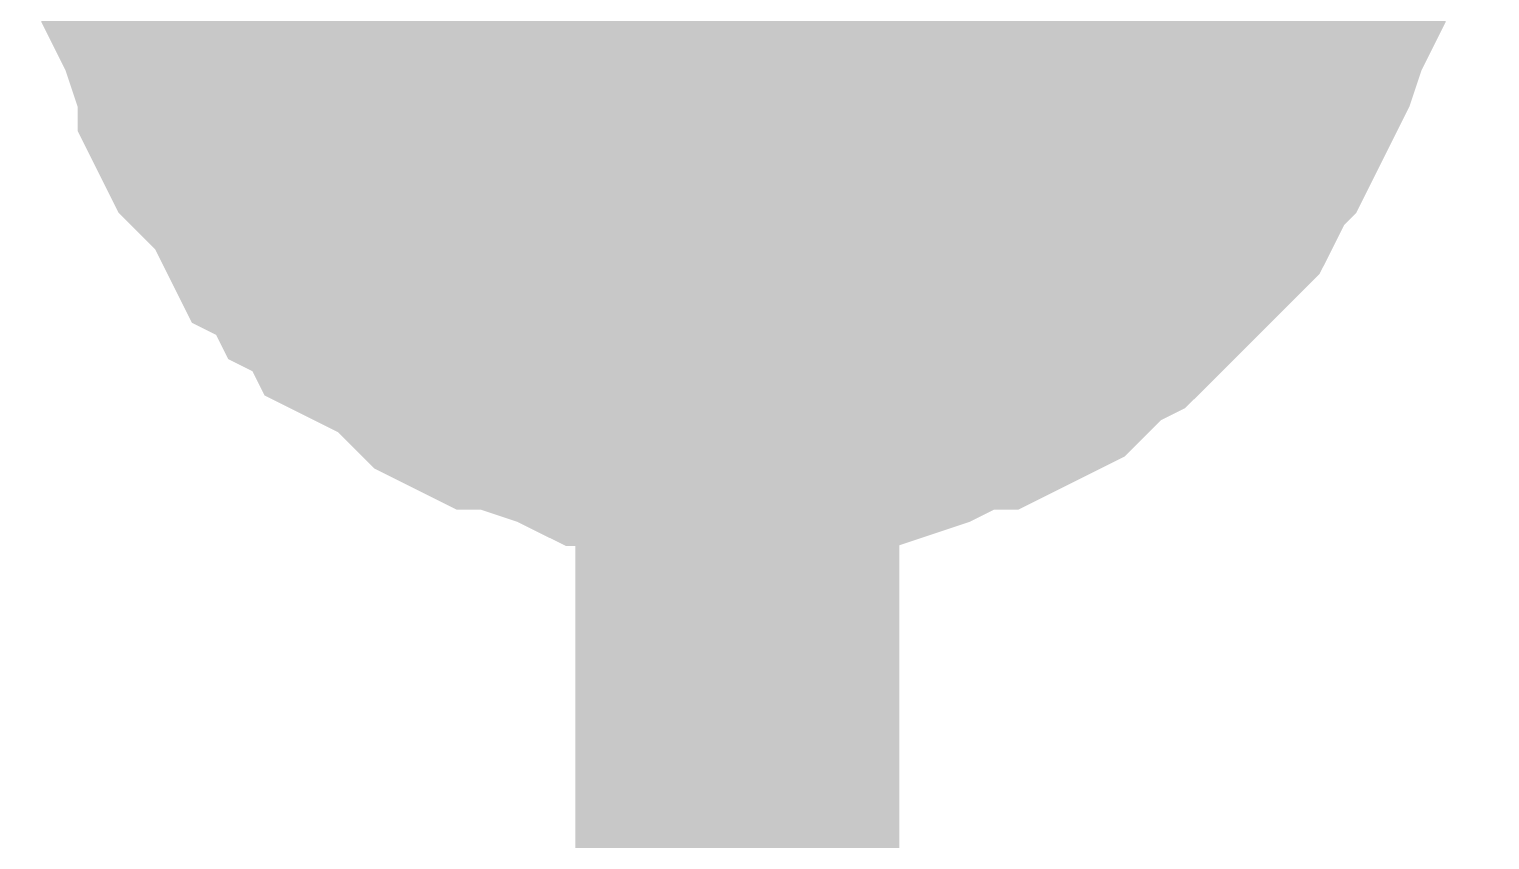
# Model space of a CAD drawing. Header units: inches. Extents: x 0 to 22.3, y 0 to 15.7.
# Drawn here: x 6.3718 to 6.425, y 7.6999 to 7.7294 of the extents above; entities that cross this region are included whole.
import ezdxf

# ---------------------------------------------------------------- set-up
doc = ezdxf.new("R2010")
doc.units = ezdxf.units.IN
doc.header["$MEASUREMENT"] = 0
doc.layers.add('Sheet', color=255, linetype='Continuous')

msp = doc.modelspace()

# ---------------------------------------------------------------- linework, layer by layer
at = {"layer": 'Sheet'}
msp.add_lwpolyline([(6.387638, 7.736221, 0.02, 0.02, 1), (6.407638, 7.736221, 0.02, 0.02, 1)], format="xyseb", close=True, dxfattribs=at)
for points in [[(6.397635, 7.716073, 0.0118, 0.0118, 0), (6.396751, 7.716073, 0.0118, 0.0118, 0), (6.395425, 7.716073, 0.0118, 0.0118, 0), (6.394541, 7.716515, 0.0118, 0.0118, 0), (6.393657, 7.716515, 0.0118, 0.0118, 0), (6.392773, 7.716515, 0.0118, 0.0118, 0), (6.391889, 7.716957, 0.0118, 0.0118, 0), (6.390563, 7.717399, 0.0118, 0.0118, 0), (6.389678, 7.717841, 0.0118, 0.0118, 0), (6.388794, 7.717841, 0.0118, 0.0118, 0), (6.38791, 7.718283, 0.0118, 0.0118, 0), (6.387468, 7.718725, 0.0118, 0.0118, 0), (6.386584, 7.719609, 0.0118, 0.0118, 0), (6.3857, 7.720051, 0.0118, 0.0118, 0), (6.384816, 7.720493, 0.0118, 0.0118, 0), (6.384374, 7.721377, 0.0118, 0.0118, 0), (6.38349, 7.721819, 0.0118, 0.0118, 0), (6.383048, 7.722703, 0.0118, 0.0118, 0), (6.382164, 7.723145, 0.0118, 0.0118, 0), (6.381722, 7.724029, 0.0118, 0.0118, 0), (6.38128, 7.724913, 0.0118, 0.0118, 0), (6.380396, 7.725797, 0.0118, 0.0118, 0), (6.379954, 7.726239, 0.0118, 0.0118, 0), (6.379512, 7.727123, 0.0118, 0.0118, 0), (6.379512, 7.728007, 0.0118, 0.0118, 0), (6.37907, 7.728891, 0.0118, 0.0118, 0), (6.378627, 7.730217, 0.0118, 0.0118, 0), (6.378185, 7.731101, 0.0118, 0.0118, 0), (6.378185, 7.731985, 0.0118, 0.0118, 0), (6.378185, 7.732869, 0.0118, 0.0118, 0), (6.377743, 7.733753, 0.0118, 0.0118, 0), (6.377743, 7.735079, 0.0118, 0.0118, 0), (6.377743, 7.735963, 0.0118, 0.0118, 0)], [(6.397635, 7.716073, 0.0118, 0.0118, 0), (6.396751, 7.716073, 0.0118, 0.0118, 0), (6.395425, 7.716073, 0.0118, 0.0118, 0), (6.394541, 7.716515, 0.0118, 0.0118, 0), (6.393657, 7.716515, 0.0118, 0.0118, 0), (6.392773, 7.716515, 0.0118, 0.0118, 0), (6.391889, 7.716957, 0.0118, 0.0118, 0), (6.390563, 7.717399, 0.0118, 0.0118, 0), (6.389678, 7.717841, 0.0118, 0.0118, 0), (6.388794, 7.717841, 0.0118, 0.0118, 0), (6.38791, 7.718283, 0.0118, 0.0118, 0), (6.387468, 7.718725, 0.0118, 0.0118, 0), (6.386584, 7.719609, 0.0118, 0.0118, 0), (6.3857, 7.720051, 0.0118, 0.0118, 0), (6.384816, 7.720493, 0.0118, 0.0118, 0), (6.384374, 7.721377, 0.0118, 0.0118, 0), (6.38349, 7.721819, 0.0118, 0.0118, 0), (6.383048, 7.722703, 0.0118, 0.0118, 0), (6.382164, 7.723145, 0.0118, 0.0118, 0), (6.381722, 7.724029, 0.0118, 0.0118, 0), (6.38128, 7.724913, 0.0118, 0.0118, 0), (6.380396, 7.725797, 0.0118, 0.0118, 0), (6.379954, 7.726239, 0.0118, 0.0118, 0), (6.379512, 7.727123, 0.0118, 0.0118, 0), (6.379512, 7.728007, 0.0118, 0.0118, 0), (6.37907, 7.728891, 0.0118, 0.0118, 0), (6.378627, 7.730217, 0.0118, 0.0118, 0), (6.378185, 7.731101, 0.0118, 0.0118, 0), (6.378185, 7.731985, 0.0118, 0.0118, 0), (6.378185, 7.732869, 0.0118, 0.0118, 0), (6.377743, 7.733753, 0.0118, 0.0118, 0), (6.377743, 7.735079, 0.0118, 0.0118, 0), (6.377743, 7.735963, 0.0118, 0.0118, 0)], [(6.397635, 7.716073, 0.0118, 0.0118, 0), (6.396751, 7.716073, 0.0118, 0.0118, 0), (6.395425, 7.716073, 0.0118, 0.0118, 0), (6.394541, 7.716515, 0.0118, 0.0118, 0), (6.393657, 7.716515, 0.0118, 0.0118, 0), (6.392773, 7.716515, 0.0118, 0.0118, 0), (6.391889, 7.716957, 0.0118, 0.0118, 0), (6.390563, 7.717399, 0.0118, 0.0118, 0), (6.389678, 7.717841, 0.0118, 0.0118, 0), (6.388794, 7.717841, 0.0118, 0.0118, 0), (6.38791, 7.718283, 0.0118, 0.0118, 0), (6.387468, 7.718725, 0.0118, 0.0118, 0), (6.386584, 7.719609, 0.0118, 0.0118, 0), (6.3857, 7.720051, 0.0118, 0.0118, 0), (6.384816, 7.720493, 0.0118, 0.0118, 0), (6.384374, 7.721377, 0.0118, 0.0118, 0), (6.38349, 7.721819, 0.0118, 0.0118, 0), (6.383048, 7.722703, 0.0118, 0.0118, 0), (6.382164, 7.723145, 0.0118, 0.0118, 0), (6.381722, 7.724029, 0.0118, 0.0118, 0), (6.38128, 7.724913, 0.0118, 0.0118, 0), (6.380396, 7.725797, 0.0118, 0.0118, 0), (6.379954, 7.726239, 0.0118, 0.0118, 0), (6.379512, 7.727123, 0.0118, 0.0118, 0), (6.379512, 7.728007, 0.0118, 0.0118, 0), (6.37907, 7.728891, 0.0118, 0.0118, 0), (6.378627, 7.730217, 0.0118, 0.0118, 0), (6.378185, 7.731101, 0.0118, 0.0118, 0), (6.378185, 7.731985, 0.0118, 0.0118, 0), (6.378185, 7.732869, 0.0118, 0.0118, 0), (6.377743, 7.733753, 0.0118, 0.0118, 0), (6.377743, 7.735079, 0.0118, 0.0118, 0), (6.377743, 7.735963, 0.0118, 0.0118, 0)], [(6.397635, 7.716073, 0.0118, 0.0118, 0), (6.396751, 7.716073, 0.0118, 0.0118, 0), (6.395425, 7.716073, 0.0118, 0.0118, 0), (6.394541, 7.716515, 0.0118, 0.0118, 0), (6.393657, 7.716515, 0.0118, 0.0118, 0), (6.392773, 7.716515, 0.0118, 0.0118, 0), (6.391889, 7.716957, 0.0118, 0.0118, 0), (6.390563, 7.717399, 0.0118, 0.0118, 0), (6.389678, 7.717841, 0.0118, 0.0118, 0), (6.388794, 7.717841, 0.0118, 0.0118, 0), (6.38791, 7.718283, 0.0118, 0.0118, 0), (6.387468, 7.718725, 0.0118, 0.0118, 0), (6.386584, 7.719609, 0.0118, 0.0118, 0), (6.3857, 7.720051, 0.0118, 0.0118, 0), (6.384816, 7.720493, 0.0118, 0.0118, 0), (6.384374, 7.721377, 0.0118, 0.0118, 0), (6.38349, 7.721819, 0.0118, 0.0118, 0), (6.383048, 7.722703, 0.0118, 0.0118, 0), (6.382164, 7.723145, 0.0118, 0.0118, 0), (6.381722, 7.724029, 0.0118, 0.0118, 0), (6.38128, 7.724913, 0.0118, 0.0118, 0), (6.380396, 7.725797, 0.0118, 0.0118, 0), (6.379954, 7.726239, 0.0118, 0.0118, 0), (6.379512, 7.727123, 0.0118, 0.0118, 0), (6.379512, 7.728007, 0.0118, 0.0118, 0), (6.37907, 7.728891, 0.0118, 0.0118, 0), (6.378627, 7.730217, 0.0118, 0.0118, 0), (6.378185, 7.731101, 0.0118, 0.0118, 0), (6.378185, 7.731985, 0.0118, 0.0118, 0), (6.378185, 7.732869, 0.0118, 0.0118, 0), (6.377743, 7.733753, 0.0118, 0.0118, 0), (6.377743, 7.735079, 0.0118, 0.0118, 0), (6.377743, 7.735963, 0.0118, 0.0118, 0)], [(6.397635, 7.735963, 0.0118, 0.0118, 0), (6.397635, 7.381917, 0.0118, 0.0118, 0), (6.890067, 7.381917, 0.0118, 0.0118, 0)], [(6.417969, 7.735963, 0.0118, 0.0118, 0), (6.417969, 7.735079, 0.0118, 0.0118, 0), (6.417969, 7.733753, 0.0118, 0.0118, 0), (6.417527, 7.732869, 0.0118, 0.0118, 0), (6.417527, 7.731985, 0.0118, 0.0118, 0), (6.417527, 7.731101, 0.0118, 0.0118, 0), (6.417085, 7.730217, 0.0118, 0.0118, 0), (6.416643, 7.728891, 0.0118, 0.0118, 0), (6.416201, 7.728007, 0.0118, 0.0118, 0), (6.415759, 7.727123, 0.0118, 0.0118, 0), (6.415317, 7.726239, 0.0118, 0.0118, 0), (6.414875, 7.725797, 0.0118, 0.0118, 0), (6.414433, 7.724913, 0.0118, 0.0118, 0), (6.413991, 7.724029, 0.0118, 0.0118, 0), (6.413107, 7.723145, 0.0118, 0.0118, 0), (6.412665, 7.722703, 0.0118, 0.0118, 0), (6.41178, 7.721819, 0.0118, 0.0118, 0), (6.411338, 7.721377, 0.0118, 0.0118, 0), (6.410454, 7.720493, 0.0118, 0.0118, 0), (6.40957, 7.720051, 0.0118, 0.0118, 0), (6.409128, 7.719609, 0.0118, 0.0118, 0), (6.408244, 7.718725, 0.0118, 0.0118, 0), (6.40736, 7.718283, 0.0118, 0.0118, 0), (6.406476, 7.717841, 0.0118, 0.0118, 0), (6.405592, 7.717841, 0.0118, 0.0118, 0), (6.404708, 7.717399, 0.0118, 0.0118, 0), (6.403824, 7.716957, 0.0118, 0.0118, 0), (6.402498, 7.716515, 0.0118, 0.0118, 0), (6.401614, 7.716515, 0.0118, 0.0118, 0), (6.400729, 7.716515, 0.0118, 0.0118, 0), (6.399845, 7.716073, 0.0118, 0.0118, 0), (6.398519, 7.716073, 0.0118, 0.0118, 0), (6.397635, 7.716073, 0.0118, 0.0118, 0)], [(6.417969, 7.735963, 0.0118, 0.0118, 0), (6.417969, 7.735079, 0.0118, 0.0118, 0), (6.417969, 7.733753, 0.0118, 0.0118, 0), (6.417527, 7.732869, 0.0118, 0.0118, 0), (6.417527, 7.731985, 0.0118, 0.0118, 0), (6.417527, 7.731101, 0.0118, 0.0118, 0), (6.417085, 7.730217, 0.0118, 0.0118, 0), (6.416643, 7.728891, 0.0118, 0.0118, 0), (6.416201, 7.728007, 0.0118, 0.0118, 0), (6.415759, 7.727123, 0.0118, 0.0118, 0), (6.415317, 7.726239, 0.0118, 0.0118, 0), (6.414875, 7.725797, 0.0118, 0.0118, 0), (6.414433, 7.724913, 0.0118, 0.0118, 0), (6.413991, 7.724029, 0.0118, 0.0118, 0), (6.413107, 7.723145, 0.0118, 0.0118, 0), (6.412665, 7.722703, 0.0118, 0.0118, 0), (6.41178, 7.721819, 0.0118, 0.0118, 0), (6.411338, 7.721377, 0.0118, 0.0118, 0), (6.410454, 7.720493, 0.0118, 0.0118, 0), (6.40957, 7.720051, 0.0118, 0.0118, 0), (6.409128, 7.719609, 0.0118, 0.0118, 0), (6.408244, 7.718725, 0.0118, 0.0118, 0), (6.40736, 7.718283, 0.0118, 0.0118, 0), (6.406476, 7.717841, 0.0118, 0.0118, 0), (6.405592, 7.717841, 0.0118, 0.0118, 0), (6.404708, 7.717399, 0.0118, 0.0118, 0), (6.403824, 7.716957, 0.0118, 0.0118, 0), (6.402498, 7.716515, 0.0118, 0.0118, 0), (6.401614, 7.716515, 0.0118, 0.0118, 0), (6.400729, 7.716515, 0.0118, 0.0118, 0), (6.399845, 7.716073, 0.0118, 0.0118, 0), (6.398519, 7.716073, 0.0118, 0.0118, 0), (6.397635, 7.716073, 0.0118, 0.0118, 0)], [(6.417969, 7.735963, 0.0118, 0.0118, 0), (6.417969, 7.735079, 0.0118, 0.0118, 0), (6.417969, 7.733753, 0.0118, 0.0118, 0), (6.417527, 7.732869, 0.0118, 0.0118, 0), (6.417527, 7.731985, 0.0118, 0.0118, 0), (6.417527, 7.731101, 0.0118, 0.0118, 0), (6.417085, 7.730217, 0.0118, 0.0118, 0), (6.416643, 7.728891, 0.0118, 0.0118, 0), (6.416201, 7.728007, 0.0118, 0.0118, 0), (6.415759, 7.727123, 0.0118, 0.0118, 0), (6.415317, 7.726239, 0.0118, 0.0118, 0), (6.414875, 7.725797, 0.0118, 0.0118, 0), (6.414433, 7.724913, 0.0118, 0.0118, 0), (6.413991, 7.724029, 0.0118, 0.0118, 0), (6.413107, 7.723145, 0.0118, 0.0118, 0), (6.412665, 7.722703, 0.0118, 0.0118, 0), (6.41178, 7.721819, 0.0118, 0.0118, 0), (6.411338, 7.721377, 0.0118, 0.0118, 0), (6.410454, 7.720493, 0.0118, 0.0118, 0), (6.40957, 7.720051, 0.0118, 0.0118, 0), (6.409128, 7.719609, 0.0118, 0.0118, 0), (6.408244, 7.718725, 0.0118, 0.0118, 0), (6.40736, 7.718283, 0.0118, 0.0118, 0), (6.406476, 7.717841, 0.0118, 0.0118, 0), (6.405592, 7.717841, 0.0118, 0.0118, 0), (6.404708, 7.717399, 0.0118, 0.0118, 0), (6.403824, 7.716957, 0.0118, 0.0118, 0), (6.402498, 7.716515, 0.0118, 0.0118, 0), (6.401614, 7.716515, 0.0118, 0.0118, 0), (6.400729, 7.716515, 0.0118, 0.0118, 0), (6.399845, 7.716073, 0.0118, 0.0118, 0), (6.398519, 7.716073, 0.0118, 0.0118, 0), (6.397635, 7.716073, 0.0118, 0.0118, 0)], [(6.417969, 7.735963, 0.0118, 0.0118, 0), (6.417969, 7.735079, 0.0118, 0.0118, 0), (6.417969, 7.733753, 0.0118, 0.0118, 0), (6.417527, 7.732869, 0.0118, 0.0118, 0), (6.417527, 7.731985, 0.0118, 0.0118, 0), (6.417527, 7.731101, 0.0118, 0.0118, 0), (6.417085, 7.730217, 0.0118, 0.0118, 0), (6.416643, 7.728891, 0.0118, 0.0118, 0), (6.416201, 7.728007, 0.0118, 0.0118, 0), (6.415759, 7.727123, 0.0118, 0.0118, 0), (6.415317, 7.726239, 0.0118, 0.0118, 0), (6.414875, 7.725797, 0.0118, 0.0118, 0), (6.414433, 7.724913, 0.0118, 0.0118, 0), (6.413991, 7.724029, 0.0118, 0.0118, 0), (6.413107, 7.723145, 0.0118, 0.0118, 0), (6.412665, 7.722703, 0.0118, 0.0118, 0), (6.41178, 7.721819, 0.0118, 0.0118, 0), (6.411338, 7.721377, 0.0118, 0.0118, 0), (6.410454, 7.720493, 0.0118, 0.0118, 0), (6.40957, 7.720051, 0.0118, 0.0118, 0), (6.409128, 7.719609, 0.0118, 0.0118, 0), (6.408244, 7.718725, 0.0118, 0.0118, 0), (6.40736, 7.718283, 0.0118, 0.0118, 0), (6.406476, 7.717841, 0.0118, 0.0118, 0), (6.405592, 7.717841, 0.0118, 0.0118, 0), (6.404708, 7.717399, 0.0118, 0.0118, 0), (6.403824, 7.716957, 0.0118, 0.0118, 0), (6.402498, 7.716515, 0.0118, 0.0118, 0), (6.401614, 7.716515, 0.0118, 0.0118, 0), (6.400729, 7.716515, 0.0118, 0.0118, 0), (6.399845, 7.716073, 0.0118, 0.0118, 0), (6.398519, 7.716073, 0.0118, 0.0118, 0), (6.397635, 7.716073, 0.0118, 0.0118, 0)], [(6.397635, 7.716073, 0.0039, 0.0039, 0), (6.396751, 7.716073, 0.0039, 0.0039, 0), (6.395425, 7.716073, 0.0039, 0.0039, 0), (6.394541, 7.716515, 0.0039, 0.0039, 0), (6.393657, 7.716515, 0.0039, 0.0039, 0), (6.392773, 7.716515, 0.0039, 0.0039, 0), (6.391889, 7.716957, 0.0039, 0.0039, 0), (6.390563, 7.717399, 0.0039, 0.0039, 0), (6.389678, 7.717841, 0.0039, 0.0039, 0), (6.388794, 7.717841, 0.0039, 0.0039, 0), (6.38791, 7.718283, 0.0039, 0.0039, 0), (6.387468, 7.718725, 0.0039, 0.0039, 0), (6.386584, 7.719609, 0.0039, 0.0039, 0), (6.3857, 7.720051, 0.0039, 0.0039, 0), (6.384816, 7.720493, 0.0039, 0.0039, 0), (6.384374, 7.721377, 0.0039, 0.0039, 0), (6.38349, 7.721819, 0.0039, 0.0039, 0), (6.383048, 7.722703, 0.0039, 0.0039, 0), (6.382164, 7.723145, 0.0039, 0.0039, 0), (6.381722, 7.724029, 0.0039, 0.0039, 0), (6.38128, 7.724913, 0.0039, 0.0039, 0), (6.380396, 7.725797, 0.0039, 0.0039, 0), (6.379954, 7.726239, 0.0039, 0.0039, 0), (6.379512, 7.727123, 0.0039, 0.0039, 0), (6.379512, 7.728007, 0.0039, 0.0039, 0), (6.37907, 7.728891, 0.0039, 0.0039, 0), (6.378627, 7.730217, 0.0039, 0.0039, 0), (6.378185, 7.731101, 0.0039, 0.0039, 0), (6.378185, 7.731985, 0.0039, 0.0039, 0)], [(6.397635, 7.716073, 0.0039, 0.0039, 0), (6.396751, 7.716073, 0.0039, 0.0039, 0), (6.395425, 7.716073, 0.0039, 0.0039, 0), (6.394541, 7.716515, 0.0039, 0.0039, 0), (6.393657, 7.716515, 0.0039, 0.0039, 0), (6.392773, 7.716515, 0.0039, 0.0039, 0), (6.391889, 7.716957, 0.0039, 0.0039, 0), (6.390563, 7.717399, 0.0039, 0.0039, 0), (6.389678, 7.717841, 0.0039, 0.0039, 0), (6.388794, 7.717841, 0.0039, 0.0039, 0), (6.38791, 7.718283, 0.0039, 0.0039, 0), (6.387468, 7.718725, 0.0039, 0.0039, 0), (6.386584, 7.719609, 0.0039, 0.0039, 0), (6.3857, 7.720051, 0.0039, 0.0039, 0), (6.384816, 7.720493, 0.0039, 0.0039, 0), (6.384374, 7.721377, 0.0039, 0.0039, 0), (6.38349, 7.721819, 0.0039, 0.0039, 0), (6.383048, 7.722703, 0.0039, 0.0039, 0), (6.382164, 7.723145, 0.0039, 0.0039, 0), (6.381722, 7.724029, 0.0039, 0.0039, 0), (6.38128, 7.724913, 0.0039, 0.0039, 0), (6.380396, 7.725797, 0.0039, 0.0039, 0), (6.379954, 7.726239, 0.0039, 0.0039, 0), (6.379512, 7.727123, 0.0039, 0.0039, 0), (6.379512, 7.728007, 0.0039, 0.0039, 0), (6.37907, 7.728891, 0.0039, 0.0039, 0), (6.378627, 7.730217, 0.0039, 0.0039, 0), (6.378185, 7.731101, 0.0039, 0.0039, 0), (6.378185, 7.731985, 0.0039, 0.0039, 0)], [(6.397635, 7.716073, 0.0039, 0.0039, 0), (6.396751, 7.716073, 0.0039, 0.0039, 0), (6.395425, 7.716073, 0.0039, 0.0039, 0), (6.394541, 7.716515, 0.0039, 0.0039, 0), (6.393657, 7.716515, 0.0039, 0.0039, 0), (6.392773, 7.716515, 0.0039, 0.0039, 0), (6.391889, 7.716957, 0.0039, 0.0039, 0), (6.390563, 7.717399, 0.0039, 0.0039, 0), (6.389678, 7.717841, 0.0039, 0.0039, 0), (6.388794, 7.717841, 0.0039, 0.0039, 0), (6.38791, 7.718283, 0.0039, 0.0039, 0), (6.387468, 7.718725, 0.0039, 0.0039, 0), (6.386584, 7.719609, 0.0039, 0.0039, 0), (6.3857, 7.720051, 0.0039, 0.0039, 0), (6.384816, 7.720493, 0.0039, 0.0039, 0), (6.384374, 7.721377, 0.0039, 0.0039, 0), (6.38349, 7.721819, 0.0039, 0.0039, 0), (6.383048, 7.722703, 0.0039, 0.0039, 0), (6.382164, 7.723145, 0.0039, 0.0039, 0), (6.381722, 7.724029, 0.0039, 0.0039, 0), (6.38128, 7.724913, 0.0039, 0.0039, 0), (6.380396, 7.725797, 0.0039, 0.0039, 0), (6.379954, 7.726239, 0.0039, 0.0039, 0), (6.379512, 7.727123, 0.0039, 0.0039, 0), (6.379512, 7.728007, 0.0039, 0.0039, 0), (6.37907, 7.728891, 0.0039, 0.0039, 0), (6.378627, 7.730217, 0.0039, 0.0039, 0), (6.378185, 7.731101, 0.0039, 0.0039, 0), (6.378185, 7.731985, 0.0039, 0.0039, 0)], [(6.397635, 7.716073, 0.0039, 0.0039, 0), (6.396751, 7.716073, 0.0039, 0.0039, 0), (6.395425, 7.716073, 0.0039, 0.0039, 0), (6.394541, 7.716515, 0.0039, 0.0039, 0), (6.393657, 7.716515, 0.0039, 0.0039, 0), (6.392773, 7.716515, 0.0039, 0.0039, 0), (6.391889, 7.716957, 0.0039, 0.0039, 0), (6.390563, 7.717399, 0.0039, 0.0039, 0), (6.389678, 7.717841, 0.0039, 0.0039, 0), (6.388794, 7.717841, 0.0039, 0.0039, 0), (6.38791, 7.718283, 0.0039, 0.0039, 0), (6.387468, 7.718725, 0.0039, 0.0039, 0), (6.386584, 7.719609, 0.0039, 0.0039, 0), (6.3857, 7.720051, 0.0039, 0.0039, 0), (6.384816, 7.720493, 0.0039, 0.0039, 0), (6.384374, 7.721377, 0.0039, 0.0039, 0), (6.38349, 7.721819, 0.0039, 0.0039, 0), (6.383048, 7.722703, 0.0039, 0.0039, 0), (6.382164, 7.723145, 0.0039, 0.0039, 0), (6.381722, 7.724029, 0.0039, 0.0039, 0), (6.38128, 7.724913, 0.0039, 0.0039, 0), (6.380396, 7.725797, 0.0039, 0.0039, 0), (6.379954, 7.726239, 0.0039, 0.0039, 0), (6.379512, 7.727123, 0.0039, 0.0039, 0), (6.379512, 7.728007, 0.0039, 0.0039, 0), (6.37907, 7.728891, 0.0039, 0.0039, 0), (6.378627, 7.730217, 0.0039, 0.0039, 0), (6.378185, 7.731101, 0.0039, 0.0039, 0), (6.378185, 7.731985, 0.0039, 0.0039, 0)], [(6.417527, 7.731985, 0.0039, 0.0039, 0), (6.417527, 7.731101, 0.0039, 0.0039, 0), (6.417085, 7.730217, 0.0039, 0.0039, 0), (6.416643, 7.728891, 0.0039, 0.0039, 0), (6.416201, 7.728007, 0.0039, 0.0039, 0), (6.415759, 7.727123, 0.0039, 0.0039, 0), (6.415317, 7.726239, 0.0039, 0.0039, 0), (6.414875, 7.725797, 0.0039, 0.0039, 0), (6.414433, 7.724913, 0.0039, 0.0039, 0), (6.413991, 7.724029, 0.0039, 0.0039, 0), (6.413107, 7.723145, 0.0039, 0.0039, 0), (6.412665, 7.722703, 0.0039, 0.0039, 0), (6.41178, 7.721819, 0.0039, 0.0039, 0), (6.411338, 7.721377, 0.0039, 0.0039, 0), (6.410454, 7.720493, 0.0039, 0.0039, 0), (6.40957, 7.720051, 0.0039, 0.0039, 0), (6.409128, 7.719609, 0.0039, 0.0039, 0), (6.408244, 7.718725, 0.0039, 0.0039, 0), (6.40736, 7.718283, 0.0039, 0.0039, 0), (6.406476, 7.717841, 0.0039, 0.0039, 0), (6.405592, 7.717841, 0.0039, 0.0039, 0), (6.404708, 7.717399, 0.0039, 0.0039, 0), (6.403824, 7.716957, 0.0039, 0.0039, 0), (6.402498, 7.716515, 0.0039, 0.0039, 0), (6.401614, 7.716515, 0.0039, 0.0039, 0), (6.400729, 7.716515, 0.0039, 0.0039, 0), (6.399845, 7.716073, 0.0039, 0.0039, 0), (6.398519, 7.716073, 0.0039, 0.0039, 0), (6.397635, 7.716073, 0.0039, 0.0039, 0)], [(6.417527, 7.731985, 0.0039, 0.0039, 0), (6.417527, 7.731101, 0.0039, 0.0039, 0), (6.417085, 7.730217, 0.0039, 0.0039, 0), (6.416643, 7.728891, 0.0039, 0.0039, 0), (6.416201, 7.728007, 0.0039, 0.0039, 0), (6.415759, 7.727123, 0.0039, 0.0039, 0), (6.415317, 7.726239, 0.0039, 0.0039, 0), (6.414875, 7.725797, 0.0039, 0.0039, 0), (6.414433, 7.724913, 0.0039, 0.0039, 0), (6.413991, 7.724029, 0.0039, 0.0039, 0), (6.413107, 7.723145, 0.0039, 0.0039, 0), (6.412665, 7.722703, 0.0039, 0.0039, 0), (6.41178, 7.721819, 0.0039, 0.0039, 0), (6.411338, 7.721377, 0.0039, 0.0039, 0), (6.410454, 7.720493, 0.0039, 0.0039, 0), (6.40957, 7.720051, 0.0039, 0.0039, 0), (6.409128, 7.719609, 0.0039, 0.0039, 0), (6.408244, 7.718725, 0.0039, 0.0039, 0), (6.40736, 7.718283, 0.0039, 0.0039, 0), (6.406476, 7.717841, 0.0039, 0.0039, 0), (6.405592, 7.717841, 0.0039, 0.0039, 0), (6.404708, 7.717399, 0.0039, 0.0039, 0), (6.403824, 7.716957, 0.0039, 0.0039, 0), (6.402498, 7.716515, 0.0039, 0.0039, 0), (6.401614, 7.716515, 0.0039, 0.0039, 0), (6.400729, 7.716515, 0.0039, 0.0039, 0), (6.399845, 7.716073, 0.0039, 0.0039, 0), (6.398519, 7.716073, 0.0039, 0.0039, 0), (6.397635, 7.716073, 0.0039, 0.0039, 0)], [(6.417527, 7.731985, 0.0039, 0.0039, 0), (6.417527, 7.731101, 0.0039, 0.0039, 0), (6.417085, 7.730217, 0.0039, 0.0039, 0), (6.416643, 7.728891, 0.0039, 0.0039, 0), (6.416201, 7.728007, 0.0039, 0.0039, 0), (6.415759, 7.727123, 0.0039, 0.0039, 0), (6.415317, 7.726239, 0.0039, 0.0039, 0), (6.414875, 7.725797, 0.0039, 0.0039, 0), (6.414433, 7.724913, 0.0039, 0.0039, 0), (6.413991, 7.724029, 0.0039, 0.0039, 0), (6.413107, 7.723145, 0.0039, 0.0039, 0), (6.412665, 7.722703, 0.0039, 0.0039, 0), (6.41178, 7.721819, 0.0039, 0.0039, 0), (6.411338, 7.721377, 0.0039, 0.0039, 0), (6.410454, 7.720493, 0.0039, 0.0039, 0), (6.40957, 7.720051, 0.0039, 0.0039, 0), (6.409128, 7.719609, 0.0039, 0.0039, 0), (6.408244, 7.718725, 0.0039, 0.0039, 0), (6.40736, 7.718283, 0.0039, 0.0039, 0), (6.406476, 7.717841, 0.0039, 0.0039, 0), (6.405592, 7.717841, 0.0039, 0.0039, 0), (6.404708, 7.717399, 0.0039, 0.0039, 0), (6.403824, 7.716957, 0.0039, 0.0039, 0), (6.402498, 7.716515, 0.0039, 0.0039, 0), (6.401614, 7.716515, 0.0039, 0.0039, 0), (6.400729, 7.716515, 0.0039, 0.0039, 0), (6.399845, 7.716073, 0.0039, 0.0039, 0), (6.398519, 7.716073, 0.0039, 0.0039, 0), (6.397635, 7.716073, 0.0039, 0.0039, 0)], [(6.417527, 7.731985, 0.0039, 0.0039, 0), (6.417527, 7.731101, 0.0039, 0.0039, 0), (6.417085, 7.730217, 0.0039, 0.0039, 0), (6.416643, 7.728891, 0.0039, 0.0039, 0), (6.416201, 7.728007, 0.0039, 0.0039, 0), (6.415759, 7.727123, 0.0039, 0.0039, 0), (6.415317, 7.726239, 0.0039, 0.0039, 0), (6.414875, 7.725797, 0.0039, 0.0039, 0), (6.414433, 7.724913, 0.0039, 0.0039, 0), (6.413991, 7.724029, 0.0039, 0.0039, 0), (6.413107, 7.723145, 0.0039, 0.0039, 0), (6.412665, 7.722703, 0.0039, 0.0039, 0), (6.41178, 7.721819, 0.0039, 0.0039, 0), (6.411338, 7.721377, 0.0039, 0.0039, 0), (6.410454, 7.720493, 0.0039, 0.0039, 0), (6.40957, 7.720051, 0.0039, 0.0039, 0), (6.409128, 7.719609, 0.0039, 0.0039, 0), (6.408244, 7.718725, 0.0039, 0.0039, 0), (6.40736, 7.718283, 0.0039, 0.0039, 0), (6.406476, 7.717841, 0.0039, 0.0039, 0), (6.405592, 7.717841, 0.0039, 0.0039, 0), (6.404708, 7.717399, 0.0039, 0.0039, 0), (6.403824, 7.716957, 0.0039, 0.0039, 0), (6.402498, 7.716515, 0.0039, 0.0039, 0), (6.401614, 7.716515, 0.0039, 0.0039, 0), (6.400729, 7.716515, 0.0039, 0.0039, 0), (6.399845, 7.716073, 0.0039, 0.0039, 0), (6.398519, 7.716073, 0.0039, 0.0039, 0), (6.397635, 7.716073, 0.0039, 0.0039, 0)]]:
    msp.add_lwpolyline(points, format="xyseb", dxfattribs=at)

doc.saveas('drawing.dxf')
